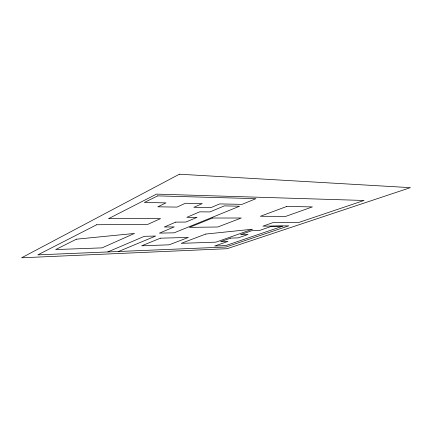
<?xml version="1.0" encoding="UTF-8"?>
<svg xmlns="http://www.w3.org/2000/svg" width="432" height="432" viewBox="0 0 432 432"><rect width="100%" height="100%" fill="white"/><g stroke="black" fill="none" stroke-linecap="round" stroke-linejoin="round"><path stroke-width="0.65" d="M107.876 251.894L144.358 236.309L155.612 236.045L118.649 251.446M179.393 174.204L21.6 257.796L227.065 248.708L410.4 187.65L179.393 174.204M96.687 224.743L37.838 254.869L225.985 247.012L288.787 225.839L262.877 226.168L272.97 222.61L298.944 222.415L364.036 200.475L156.514 194.114L108.529 218.678L160.553 218.619L147.955 224.305L96.687 224.743M76.41 239.188L55.685 249.561L102.011 247.871L134.482 233.447L76.41 239.188M157.68 195.88L144.396 202.457L165.974 202.878L157.793 206.815L177.028 207.09L185.355 203.256L202.268 203.585L193.833 207.328L211.091 207.571L219.623 203.92L242.033 204.358L255.965 198.666L157.68 195.88M175.711 222.118L164.295 227.016L174.274 226.892L159.435 233.123L174.166 232.826L239.56 206.226L224.321 205.886L209.93 211.928L199.665 211.842L186.862 217.334L197.03 217.339L185.792 222.059L175.711 222.118M160.402 238.183L141.718 245.797L169.187 244.814L188.363 237.438L160.402 238.183M212.495 218.025L189.443 227.367L217.804 226.994L241.267 218.014L212.495 218.025M205.799 234.052L181.208 243.34L215.968 242.147L252.531 229.214L205.799 234.052M286.745 206.453L260.372 216.281L285.865 216.335L312.374 206.906L286.745 206.453M230.774 238.086L220.601 241.661L227.972 241.412L214.65 246.029L225.666 245.592L282.733 226.184L271.62 226.271L259.259 230.558L251.78 230.704L240.608 234.63L248.054 234.446L238.189 237.87L230.774 238.086"/></g></svg>
